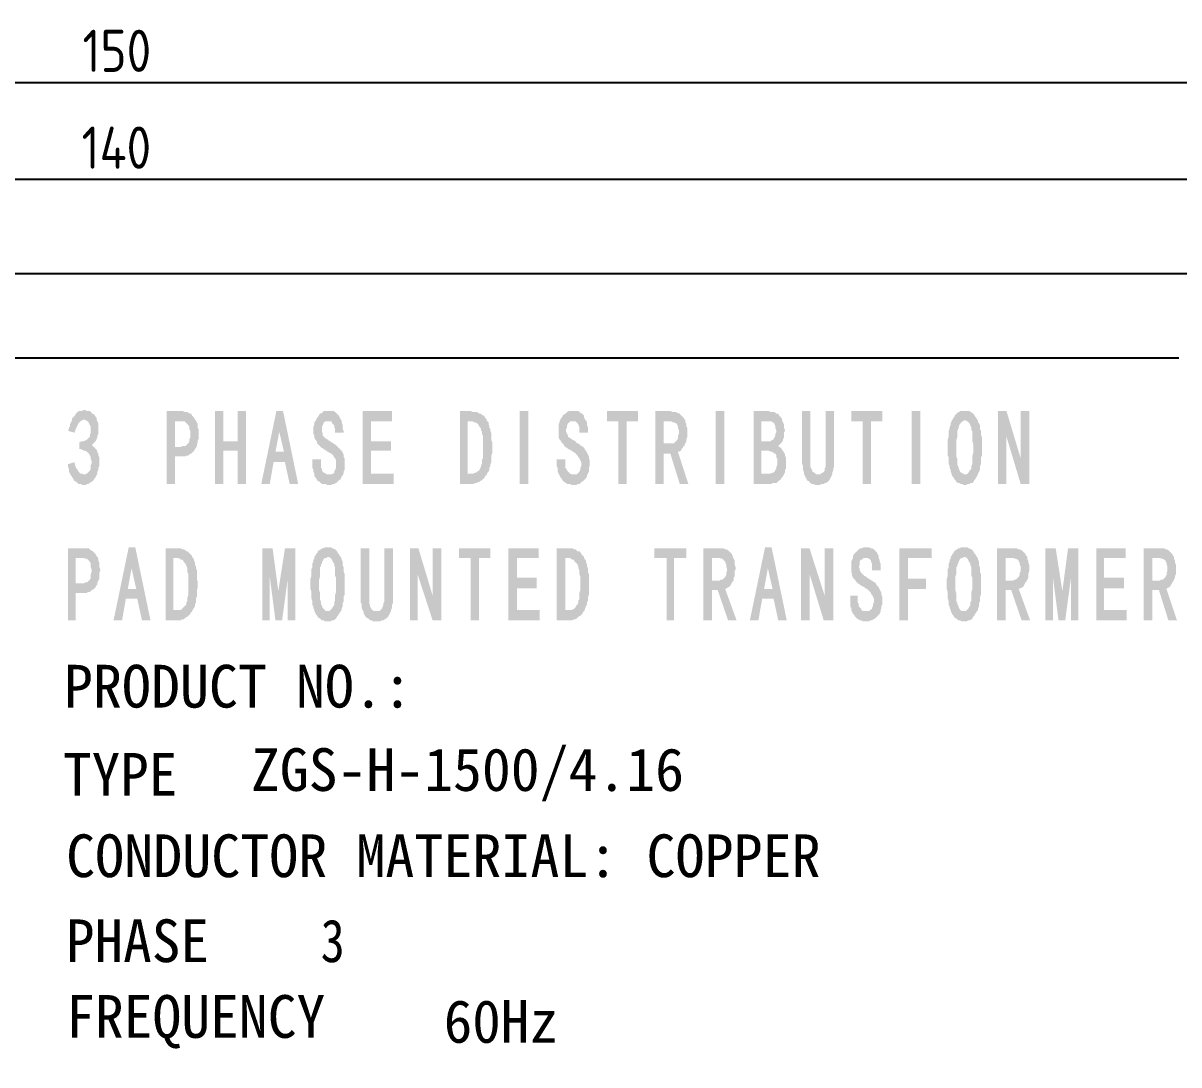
# Model space of a CAD drawing. Header units: millimetres. Extents: x 126854 to 137041, y -144259 to -137812.
# Drawn here: x 136932 to 137000.6, y -142933.5 to -142871.8 of the extents above; entities that cross this region are included whole.
import ezdxf

# ---------------------------------------------------------------- set-up
doc = ezdxf.new("R2010")
doc.units = ezdxf.units.MM
doc.header["$LTSCALE"] = 13
doc.layers.add('2', color=3, linetype='Continuous')
doc.layers.add('PDF_Geometry', color=7, linetype='Continuous')
doc.styles.add('PDF FangSong', font='simfang.ttf')
doc.styles.get("Standard").update_dxf_attribs({"font": 'gbenor.shx', "bigfont": 'gbcbig.shx'})
doc.dimstyles.new('ISO-25', dxfattribs={"dimtxt": 2.5, "dimasz": 2.5, "dimexe": 1.25, "dimexo": 0.625, "dimtad": 1, "dimtxsty": 'Standard', "dimcen": 2.5, "dimadec": 0, "dimazin": 0, "dimtfac": 1, "dimtmove": 0, "dimatfit": 3, "dimfxl": 1, "dimarcsym": 0})

# ---------------------------------------------------------------- blocks, each defined once
blk = doc.blocks.new('*D32')
at = {"layer": '2', "color": 0, "linetype": 'Continuous', "lineweight": -2}
for p, q in [((136867.562, -142888.416), (136867.562, -142879.785)), ((137007.53, -142888.416), (137007.53, -142879.785)), ((136870.062, -142881.035), (137005.03, -142881.035))]:
    blk.add_line(p, q, dxfattribs=at)
at = {"layer": '2', "color": 0, "linetype": 'Continuous', "lineweight": 30}
for points in [[(136870.062, -142880.618), (136870.062, -142881.451), (136867.562, -142881.035)], [(137005.03, -142880.618), (137005.03, -142881.451), (137007.53, -142881.035)]]:
    blk.add_solid(points, dxfattribs=at)
at = {"layer": 'Defpoints', "color": 0, "linetype": 'Continuous', "lineweight": 30}
for p in [(137007.53, -142881.035), (136867.562, -142889.041), (137007.53, -142889.041)]:
    blk.add_point(p, dxfattribs=at)
at = {"layer": '2', "color": 0, "linetype": 'Continuous', "insert": (136937.546, -142879.16), "char_height": 2.5, "attachment_point": 5}
blk.add_mtext('140', dxfattribs=at)
blk = doc.blocks.new('*D33')
at = {"layer": '2', "color": 0, "linetype": 'Continuous', "lineweight": -2}
for p, q in [((136862.564, -142886.001), (136862.564, -142874.045)), ((137012.585, -142886.001), (137012.585, -142874.045)), ((136865.064, -142875.295), (137010.085, -142875.295))]:
    blk.add_line(p, q, dxfattribs=at)
at = {"layer": '2', "color": 0, "linetype": 'Continuous', "lineweight": 30}
for points in [[(136865.064, -142874.878), (136865.064, -142875.712), (136862.564, -142875.295)], [(137010.085, -142874.878), (137010.085, -142875.712), (137012.585, -142875.295)]]:
    blk.add_solid(points, dxfattribs=at)
at = {"layer": 'Defpoints', "color": 0, "linetype": 'Continuous', "lineweight": 30}
for p in [(137012.585, -142875.295), (136862.564, -142886.626), (137012.585, -142886.626)]:
    blk.add_point(p, dxfattribs=at)
at = {"layer": '2', "color": 0, "linetype": 'Continuous', "insert": (136937.574, -142873.42), "char_height": 2.5, "attachment_point": 5}
blk.add_mtext('150', dxfattribs=at)

msp = doc.modelspace()

# ---------------------------------------------------------------- hatches: boundary and pattern name
at = {"layer": '2', "linetype": 'Continuous', "transparency": 33554559}
for points in [[(136935.58, -142894.714), (136935.524, -142894.77), (136935.412, -142894.77), (136935.356, -142894.77), (136935.243, -142894.826), (136935.187, -142894.882), (136935.131, -142894.938), (136935.075, -142895.051), (136935.019, -142895.107), (136934.962, -142895.163), (136934.906, -142895.219), (136934.906, -142895.332), (136934.85, -142895.444), (136934.794, -142895.556), (136934.794, -142895.669), (136934.738, -142895.781), (136934.682, -142895.949), (136935.075, -142896.062), (136935.075, -142896.006), (136935.131, -142895.837), (136935.187, -142895.725), (136935.243, -142895.612), (136935.299, -142895.5), (136935.356, -142895.444), (136935.412, -142895.388), (136935.468, -142895.332), (136935.524, -142895.332), (136935.58, -142895.275), (136936.367, -142895.275), (136936.367, -142895.163), (136936.31, -142895.107), (136936.254, -142894.995), (136936.142, -142894.938), (136936.086, -142894.882), (136936.03, -142894.826), (136935.973, -142894.77), (136935.861, -142894.77), (136935.805, -142894.77), (136935.693, -142894.714)], [(136936.367, -142895.275), (136935.58, -142895.275), (136935.693, -142895.275), (136935.749, -142895.332), (136935.861, -142895.388), (136935.917, -142895.5), (136935.973, -142895.612), (136936.03, -142895.725), (136936.03, -142895.837), (136936.03, -142895.949), (136936.03, -142896.062), (136935.973, -142896.174), (136935.973, -142896.286), (136935.917, -142896.343), (136935.861, -142896.399), (136935.805, -142896.455), (136935.749, -142896.511), (136935.693, -142896.511), (136935.58, -142896.567), (136935.468, -142896.567), (136935.356, -142896.623), (136935.356, -142897.017), (136935.412, -142897.017), (136935.524, -142897.073), (136935.636, -142897.129), (136935.693, -142897.129), (136935.805, -142897.185), (136935.861, -142897.241), (136935.917, -142897.297), (136935.973, -142897.41), (136936.03, -142897.522), (136936.03, -142897.634), (136936.086, -142897.747), (136936.086, -142897.859), (136936.03, -142897.971), (136936.03, -142898.084), (136936.03, -142898.196), (136935.973, -142898.308), (136935.917, -142898.365), (136935.861, -142898.421), (136935.805, -142898.477), (136935.693, -142898.533), (136935.636, -142898.533), (136934.85, -142898.589), (136934.906, -142898.645), (136934.962, -142898.758), (136935.019, -142898.814), (136935.019, -142898.87), (136935.075, -142898.926), (136935.187, -142898.982), (136935.243, -142899.039), (136935.299, -142899.095), (136935.412, -142899.095), (136935.524, -142899.151), (136935.58, -142899.151), (136935.636, -142899.151), (136935.749, -142899.151), (136935.805, -142899.095), (136935.861, -142899.095), (136935.973, -142899.039), (136936.03, -142898.982), (136936.142, -142898.926), (136936.198, -142898.87), (136936.254, -142898.758), (136936.31, -142898.702), (136936.367, -142898.589), (136936.423, -142898.477), (136936.423, -142898.365), (136936.479, -142898.252), (136936.479, -142898.14), (136936.535, -142898.028), (136936.535, -142897.915), (136936.535, -142897.803), (136936.535, -142897.634), (136936.535, -142897.522), (136936.479, -142897.41), (136936.479, -142897.297), (136936.423, -142897.241), (136936.423, -142897.185), (136936.367, -142897.073), (136936.254, -142896.96), (136936.198, -142896.904), (136936.142, -142896.848), (136936.086, -142896.792), (136936.198, -142896.68), (136936.254, -142896.623), (136936.31, -142896.567), (136936.367, -142896.455), (136936.423, -142896.343), (136936.423, -142896.23), (136936.479, -142896.118), (136936.479, -142896.006), (136936.479, -142895.893), (136936.479, -142895.725), (136936.479, -142895.612), (136936.479, -142895.5), (136936.423, -142895.388)], [(136941.478, -142894.77), (136940.523, -142894.77), (136940.523, -142899.095), (136941.028, -142899.095), (136941.028, -142897.466), (136941.478, -142897.466), (136941.534, -142897.466), (136941.646, -142897.466), (136941.702, -142897.41), (136941.815, -142897.41), (136941.871, -142897.354), (136941.983, -142897.297), (136942.039, -142897.241), (136942.096, -142897.185), (136942.152, -142897.129), (136942.208, -142897.017), (136942.264, -142896.96), (136941.028, -142896.904), (136941.028, -142895.388), (136941.365, -142895.388), (136942.264, -142895.332), (136942.208, -142895.275), (136942.152, -142895.163), (136942.096, -142895.107), (136942.039, -142895.051), (136941.983, -142894.938), (136941.927, -142894.938), (136941.815, -142894.882), (136941.759, -142894.826), (136941.646, -142894.826), (136941.59, -142894.826)], [(136943.893, -142894.77), (136943.387, -142894.77), (136943.387, -142899.095), (136943.893, -142899.095), (136943.893, -142897.129), (136944.735, -142897.129), (136943.893, -142896.567)], [(136945.241, -142894.77), (136944.735, -142894.77), (136944.735, -142896.567), (136943.893, -142896.567), (136944.735, -142897.129), (136944.735, -142899.095), (136945.241, -142899.095)], [(136947.431, -142894.77), (136947.038, -142894.77), (136946.14, -142899.095), (136946.645, -142899.095), (136946.87, -142897.803), (136947.544, -142897.803), (136946.982, -142897.185), (136947.207, -142896.006)], [(136947.431, -142894.77), (136947.207, -142896.005), (136947.488, -142897.185), (136946.982, -142897.185), (136947.544, -142897.803), (136947.825, -142899.095), (136948.33, -142899.095)], [(136950.127, -142894.77), (136950.015, -142894.77), (136949.959, -142894.77), (136949.847, -142894.77), (136949.79, -142894.826), (136949.734, -142894.882), (136949.622, -142894.938), (136949.566, -142894.995), (136949.51, -142895.107), (136949.453, -142895.163), (136949.397, -142895.275), (136949.341, -142895.388), (136950.127, -142895.388), (136950.24, -142895.388), (136950.296, -142895.388), (136950.352, -142895.5), (136950.408, -142895.556), (136950.464, -142895.612), (136950.464, -142895.725), (136950.521, -142895.837), (136950.521, -142895.949), (136950.521, -142896.062), (136951.026, -142896.062), (136951.026, -142895.949), (136950.97, -142895.837), (136950.97, -142895.725), (136950.97, -142895.612), (136950.914, -142895.444), (136950.914, -142895.332), (136950.858, -142895.275), (136950.801, -142895.163), (136950.745, -142895.051), (136950.689, -142894.995), (136950.633, -142894.938), (136950.577, -142894.882), (136950.521, -142894.826), (136950.408, -142894.77), (136950.296, -142894.77), (136950.24, -142894.77)], [(136953.891, -142894.77), (136952.149, -142894.77), (136952.149, -142899.095), (136954.003, -142899.095), (136954.003, -142898.477), (136952.655, -142898.477), (136952.655, -142897.129), (136953.834, -142897.129), (136953.834, -142896.567), (136952.655, -142896.567), (136952.655, -142895.388), (136953.891, -142895.388)], [(136958.552, -142894.77), (136957.935, -142894.77), (136957.935, -142899.095), (136958.552, -142899.095), (136958.609, -142899.095), (136958.721, -142899.095), (136958.833, -142899.039), (136958.889, -142899.039), (136959.002, -142898.982), (136959.058, -142898.982), (136959.114, -142898.926), (136959.226, -142898.87), (136959.283, -142898.814), (136959.339, -142898.758), (136959.395, -142898.701), (136959.451, -142898.589), (136959.507, -142898.589), (136959.507, -142898.533), (136958.384, -142898.477), (136958.384, -142895.388), (136958.552, -142895.388), (136959.563, -142895.388), (136959.507, -142895.332), (136959.507, -142895.275), (136959.451, -142895.219), (136959.395, -142895.107), (136959.339, -142895.051), (136959.226, -142894.995), (136959.17, -142894.938), (136959.114, -142894.938), (136959.002, -142894.882), (136958.946, -142894.826), (136958.833, -142894.826), (136958.721, -142894.826), (136958.665, -142894.826)], [(136961.979, -142899.095), (136961.473, -142899.095), (136961.473, -142894.77), (136961.979, -142894.77)], [(136964.618, -142894.77), (136964.562, -142894.77), (136964.45, -142894.77), (136964.394, -142894.77), (136964.281, -142894.826), (136964.225, -142894.882), (136964.169, -142894.938), (136964.057, -142894.995), (136964.001, -142895.107), (136963.944, -142895.163), (136963.888, -142895.275), (136963.832, -142895.388), (136964.618, -142895.388), (136964.731, -142895.388), (136964.787, -142895.388), (136964.899, -142895.5), (136964.955, -142895.556), (136964.955, -142895.612), (136965.012, -142895.725), (136965.012, -142895.837), (136965.012, -142895.949), (136965.012, -142896.062), (136965.517, -142896.062), (136965.517, -142895.949), (136965.517, -142895.837), (136965.517, -142895.725), (136965.461, -142895.612), (136965.461, -142895.444), (136965.405, -142895.332), (136965.349, -142895.275), (136965.292, -142895.163), (136965.292, -142895.051), (136965.236, -142894.995), (136965.18, -142894.938), (136965.068, -142894.882), (136965.012, -142894.826), (136964.955, -142894.77), (136964.843, -142894.77), (136964.731, -142894.77)], [(136968.494, -142894.77), (136966.64, -142894.77), (136966.64, -142895.388), (136967.314, -142895.388), (136967.314, -142899.095), (136967.82, -142899.095), (136967.82, -142895.388), (136968.494, -142895.388)], [(136970.404, -142894.77), (136969.505, -142894.77), (136969.505, -142899.095), (136970.01, -142899.095), (136970.01, -142897.297), (136970.404, -142897.297), (136970.853, -142897.185), (136970.909, -142897.185), (136971.021, -142897.129), (136971.078, -142897.017), (136971.134, -142896.96), (136971.19, -142896.848), (136971.246, -142896.848), (136971.246, -142896.736), (136970.01, -142896.68), (136970.01, -142895.388), (136970.347, -142895.388), (136971.302, -142895.332), (136971.246, -142895.275), (136971.19, -142895.163), (136971.134, -142895.107), (136971.078, -142895.051), (136971.021, -142894.995), (136970.965, -142894.938), (136970.909, -142894.882), (136970.797, -142894.882), (136970.741, -142894.826), (136970.628, -142894.826), (136970.516, -142894.826)], [(136973.605, -142899.095), (136973.1, -142899.095), (136973.1, -142894.77), (136973.605, -142894.77)], [(136976.245, -142894.77), (136975.346, -142894.77), (136975.346, -142899.095), (136976.245, -142899.095), (136976.301, -142899.095), (136976.413, -142899.095), (136976.47, -142899.039), (136976.582, -142899.039), (136976.694, -142899.039), (136976.75, -142898.982), (136976.807, -142898.926), (136976.919, -142898.87), (136976.975, -142898.814), (136976.975, -142898.758), (136977.031, -142898.701), (136977.087, -142898.645), (136977.144, -142898.533), (136975.796, -142898.477), (136975.796, -142897.129), (136976.245, -142897.129), (136977.087, -142897.129), (136977.031, -142897.073), (136976.975, -142896.96), (136976.863, -142896.904), (136976.807, -142896.848), (136976.75, -142896.848), (136976.807, -142896.848), (136976.863, -142896.792), (136976.919, -142896.736), (136977.031, -142896.623), (136975.796, -142896.567), (136975.796, -142895.388), (136976.301, -142895.388), (136977.031, -142895.332), (136977.031, -142895.219), (136976.975, -142895.163), (136976.919, -142895.107), (136976.863, -142895.051), (136976.807, -142894.938), (136976.694, -142894.938), (136976.638, -142894.882), (136976.582, -142894.826), (136976.47, -142894.826), (136976.357, -142894.826)], [(136978.716, -142894.77), (136978.211, -142894.77), (136978.211, -142897.803), (136978.211, -142897.859), (136978.267, -142898.028), (136978.267, -142898.14), (136978.267, -142898.252), (136978.323, -142898.365), (136978.323, -142898.477), (136978.379, -142898.589), (136978.435, -142898.701), (136978.435, -142898.758), (136978.492, -142898.758), (136978.492, -142898.87), (136978.604, -142898.926), (136978.66, -142898.982), (136978.716, -142899.039), (136978.772, -142899.095), (136978.885, -142899.095), (136978.997, -142899.151), (136979.053, -142899.151), (136979.166, -142899.151), (136979.278, -142899.151), (136979.39, -142899.095), (136979.503, -142899.095), (136979.559, -142899.039), (136979.615, -142899.039), (136979.727, -142898.982), (136979.783, -142898.926), (136979.84, -142898.87), (136979.896, -142898.758), (136979.952, -142898.645), (136980.008, -142898.533), (136979.166, -142898.533), (136979.053, -142898.533), (136978.997, -142898.477), (136978.941, -142898.421), (136978.829, -142898.365), (136978.829, -142898.308), (136978.772, -142898.196), (136978.716, -142898.084), (136978.716, -142897.971), (136978.716, -142897.803)], [(136980.12, -142894.77), (136979.615, -142894.77), (136979.615, -142897.803), (136979.615, -142897.971), (136979.615, -142898.084), (136979.559, -142898.196), (136979.559, -142898.308), (136979.503, -142898.365), (136979.446, -142898.421), (136979.334, -142898.477), (136979.278, -142898.533), (136979.166, -142898.533), (136980.008, -142898.533), (136980.008, -142898.421), (136980.064, -142898.308), (136980.064, -142898.196), (136980.12, -142898.084), (136980.12, -142897.915), (136980.12, -142897.803)], [(136982.985, -142894.77), (136981.131, -142894.77), (136981.131, -142895.388), (136981.805, -142895.388), (136981.805, -142899.095), (136982.311, -142899.095), (136982.311, -142895.388), (136982.985, -142895.388)], [(136985.232, -142899.095), (136984.726, -142899.095), (136984.726, -142894.77), (136985.232, -142894.77)], [(136987.871, -142894.77), (136987.759, -142894.77), (136987.703, -142894.77), (136987.591, -142894.77), (136987.534, -142894.826), (136987.422, -142894.882), (136987.366, -142894.938), (136987.31, -142894.995), (136987.254, -142895.107), (136987.197, -142895.163), (136987.141, -142895.275), (136987.085, -142895.332), (136987.871, -142895.332), (136987.928, -142895.332), (136988.04, -142895.388), (136988.096, -142895.444), (136988.152, -142895.5), (136988.208, -142895.612), (136988.208, -142895.669), (136988.265, -142895.725), (136988.265, -142895.837), (136988.265, -142895.893), (136988.321, -142896.006), (136988.321, -142896.118), (136988.321, -142896.286), (136988.321, -142896.399), (136988.321, -142896.567), (136988.377, -142896.736), (136988.377, -142896.904), (136988.377, -142897.073), (136988.377, -142897.241), (136988.321, -142897.41), (136988.321, -142897.578), (136988.321, -142897.691), (136988.321, -142897.803), (136988.321, -142897.915), (136988.265, -142898.028), (136988.265, -142898.084), (136988.265, -142898.196), (136988.208, -142898.252), (136988.152, -142898.308), (136988.096, -142898.421), (136988.04, -142898.477), (136987.984, -142898.533), (136987.871, -142898.533), (136988.602, -142898.589), (136988.658, -142898.533), (136988.658, -142898.477), (136988.714, -142898.365), (136988.77, -142898.252), (136988.77, -142898.14), (136988.77, -142898.028), (136988.826, -142897.915), (136988.826, -142897.803), (136988.826, -142897.691), (136988.826, -142897.522), (136988.882, -142897.41), (136988.882, -142897.241), (136988.882, -142897.073), (136988.882, -142896.904), (136988.882, -142896.792), (136988.882, -142896.623), (136988.882, -142896.455), (136988.882, -142896.343), (136988.826, -142896.174), (136988.826, -142896.062), (136988.826, -142895.949), (136988.77, -142895.837), (136988.77, -142895.725), (136988.77, -142895.612), (136988.714, -142895.5), (136988.658, -142895.444), (136988.658, -142895.332), (136988.602, -142895.275), (136988.545, -142895.163), (136988.489, -142895.107), (136988.433, -142894.995), (136988.377, -142894.938), (136988.321, -142894.882), (136988.208, -142894.826), (136988.152, -142894.77), (136988.04, -142894.77), (136987.984, -142894.77)], [(136990.343, -142894.77), (136989.837, -142894.77), (136989.837, -142899.095), (136990.343, -142899.095), (136990.343, -142896.286)], [(136990.343, -142894.77), (136990.343, -142896.286), (136991.185, -142899.095), (136991.185, -142897.578)], [(136991.691, -142894.77), (136991.185, -142894.77), (136991.185, -142897.578), (136991.185, -142899.095), (136991.691, -142899.095)], [(136942.264, -142895.332), (136941.365, -142895.388), (136941.478, -142895.388), (136941.59, -142895.388), (136941.646, -142895.444), (136941.702, -142895.5), (136941.759, -142895.556), (136941.815, -142895.612), (136941.871, -142895.725), (136941.871, -142895.837), (136941.927, -142895.949), (136941.927, -142896.118), (136941.927, -142896.174), (136941.927, -142896.343), (136941.871, -142896.455), (136941.871, -142896.567), (136941.815, -142896.68), (136941.759, -142896.736), (136941.702, -142896.792), (136941.646, -142896.848), (136941.59, -142896.848), (136941.478, -142896.848), (136941.365, -142896.904), (136941.028, -142896.904), (136942.264, -142896.96), (136942.32, -142896.848), (136942.32, -142896.736), (136942.376, -142896.623), (136942.376, -142896.511), (136942.433, -142896.399), (136942.433, -142896.23), (136942.433, -142896.118), (136942.433, -142896.062), (136942.433, -142895.893), (136942.376, -142895.781), (136942.376, -142895.669), (136942.376, -142895.556), (136942.32, -142895.444)], [(136949.341, -142895.388), (136949.285, -142895.444), (136949.285, -142895.556), (136949.229, -142895.725), (136949.229, -142895.837), (136949.229, -142895.949), (136949.229, -142896.118), (136949.285, -142896.23), (136949.285, -142896.343), (136949.341, -142896.455), (136949.397, -142896.511), (136949.453, -142896.623), (136949.453, -142896.68), (136949.51, -142896.736), (136949.622, -142896.848), (136949.678, -142896.904), (136949.734, -142896.96), (136949.847, -142897.017), (136949.903, -142897.073), (136950.015, -142897.129), (136950.071, -142897.185), (136950.184, -142897.241), (136950.296, -142897.297), (136950.352, -142897.354), (136950.408, -142897.41), (136950.464, -142897.522), (136950.521, -142897.578), (136950.577, -142897.691), (136950.577, -142897.803), (136950.577, -142897.915), (136950.577, -142898.028), (136950.577, -142898.14), (136950.521, -142898.252), (136950.464, -142898.365), (136950.464, -142898.421), (136950.408, -142898.477), (136950.296, -142898.533), (136950.24, -142898.533), (136950.127, -142898.533), (136950.97, -142898.589), (136951.026, -142898.477), (136951.026, -142898.365), (136951.082, -142898.252), (136951.082, -142898.14), (136951.082, -142897.971), (136951.082, -142897.859), (136951.082, -142897.803), (136951.082, -142897.691), (136951.082, -142897.578), (136951.026, -142897.466), (136951.026, -142897.354), (136950.97, -142897.241), (136950.914, -142897.129), (136950.858, -142897.073), (136950.745, -142896.96), (136950.689, -142896.904), (136950.633, -142896.848), (136950.577, -142896.792), (136950.464, -142896.736), (136950.408, -142896.68), (136950.296, -142896.623), (136950.24, -142896.567), (136950.127, -142896.511), (136950.071, -142896.455), (136949.959, -142896.399), (136949.903, -142896.343), (136949.847, -142896.286), (136949.79, -142896.23), (136949.79, -142896.118), (136949.734, -142896.006), (136949.734, -142895.893), (136949.734, -142895.837), (136949.734, -142895.725), (136949.79, -142895.612), (136949.847, -142895.5), (136949.847, -142895.444), (136949.959, -142895.388), (136950.015, -142895.388), (136950.127, -142895.388)], [(136959.563, -142895.388), (136958.552, -142895.388), (136958.609, -142895.388), (136958.665, -142895.388), (136958.777, -142895.444), (136958.833, -142895.444), (136958.946, -142895.5), (136959.002, -142895.556), (136959.058, -142895.669), (136959.114, -142895.725), (136959.17, -142895.837), (136959.17, -142895.893), (136959.226, -142896.006), (136959.226, -142896.118), (136959.283, -142896.23), (136959.283, -142896.343), (136959.283, -142896.511), (136959.283, -142896.623), (136959.283, -142896.792), (136959.283, -142896.96), (136959.283, -142897.017), (136959.283, -142897.129), (136959.283, -142897.297), (136959.283, -142897.466), (136959.283, -142897.578), (136959.226, -142897.691), (136959.226, -142897.803), (136959.226, -142897.915), (136959.17, -142898.028), (136959.17, -142898.084), (136959.114, -142898.196), (136959.058, -142898.308), (136958.946, -142898.365), (136958.889, -142898.421), (136958.833, -142898.421), (136958.721, -142898.477), (136958.665, -142898.477), (136958.552, -142898.477), (136958.384, -142898.477), (136959.507, -142898.533), (136959.563, -142898.421), (136959.62, -142898.365), (136959.676, -142898.252), (136959.676, -142898.14), (136959.732, -142898.028), (136959.732, -142897.915), (136959.788, -142897.803), (136959.788, -142897.691), (136959.788, -142897.522), (136959.788, -142897.41), (136959.844, -142897.241), (136959.844, -142897.129), (136959.844, -142896.96), (136959.844, -142896.792), (136959.844, -142896.623), (136959.788, -142896.511), (136959.788, -142896.343), (136959.788, -142896.23), (136959.788, -142896.118), (136959.732, -142895.949), (136959.732, -142895.837), (136959.676, -142895.781), (136959.676, -142895.669), (136959.62, -142895.556), (136959.62, -142895.444)], [(136963.832, -142895.388), (136963.832, -142895.444), (136963.776, -142895.556), (136963.776, -142895.725), (136963.776, -142895.837), (136963.776, -142895.949), (136963.776, -142896.118), (136963.776, -142896.23), (136963.776, -142896.343), (136963.832, -142896.455), (136963.888, -142896.511), (136963.944, -142896.623), (136964.001, -142896.68), (136964.057, -142896.736), (136964.113, -142896.848), (136964.169, -142896.904), (136964.281, -142896.96), (136964.338, -142897.017), (136964.45, -142897.073), (136964.562, -142897.129), (136964.618, -142897.185), (136964.731, -142897.241), (136964.787, -142897.297), (136964.843, -142897.354), (136964.899, -142897.41), (136964.955, -142897.522), (136965.012, -142897.578), (136965.068, -142897.691), (136965.124, -142897.803), (136965.124, -142897.915), (136965.124, -142898.028), (136965.068, -142898.14), (136965.068, -142898.252), (136965.012, -142898.365), (136964.955, -142898.421), (136964.899, -142898.477), (136964.843, -142898.533), (136964.731, -142898.533), (136964.618, -142898.533), (136965.461, -142898.589), (136965.517, -142898.477), (136965.573, -142898.365), (136965.573, -142898.252), (136965.573, -142898.14), (136965.629, -142897.971), (136965.629, -142897.859), (136965.629, -142897.803), (136965.629, -142897.691), (136965.573, -142897.578), (136965.573, -142897.466), (136965.517, -142897.354), (136965.461, -142897.241), (136965.405, -142897.129), (136965.349, -142897.073), (136965.292, -142896.96), (136965.236, -142896.904), (136965.124, -142896.848), (136965.068, -142896.792), (136965.012, -142896.736), (136964.899, -142896.68), (136964.787, -142896.623), (136964.787, -142896.567), (136964.675, -142896.511), (136964.562, -142896.455), (136964.506, -142896.399), (136964.394, -142896.343), (136964.338, -142896.286), (136964.338, -142896.23), (136964.281, -142896.118), (136964.225, -142896.006), (136964.225, -142895.893), (136964.225, -142895.837), (136964.281, -142895.725), (136964.281, -142895.612), (136964.338, -142895.5), (136964.394, -142895.444), (136964.45, -142895.388), (136964.562, -142895.388), (136964.618, -142895.388)], [(136971.302, -142895.332), (136970.347, -142895.388), (136970.404, -142895.388), (136970.46, -142895.388), (136970.572, -142895.444), (136970.628, -142895.444), (136970.741, -142895.5), (136970.797, -142895.556), (136970.853, -142895.669), (136970.853, -142895.781), (136970.909, -142895.893), (136970.909, -142896.062), (136970.909, -142896.118), (136970.853, -142896.286), (136970.853, -142896.399), (136970.797, -142896.511), (136970.741, -142896.567), (136970.684, -142896.623), (136970.628, -142896.68), (136970.516, -142896.68), (136970.46, -142896.68), (136970.01, -142896.68), (136971.246, -142896.736), (136971.302, -142896.68), (136971.358, -142896.567), (136971.358, -142896.455), (136971.415, -142896.286), (136971.415, -142896.174), (136971.415, -142896.062), (136971.415, -142895.949), (136971.415, -142895.781), (136971.358, -142895.669), (136971.358, -142895.556), (136971.302, -142895.444)], [(136977.031, -142895.332), (136976.301, -142895.388), (136976.413, -142895.388), (136976.47, -142895.444), (136976.582, -142895.5), (136976.582, -142895.556), (136976.638, -142895.669), (136976.638, -142895.781), (136976.694, -142895.949), (136976.694, -142896.006), (136976.638, -142896.118), (136976.638, -142896.23), (136976.582, -142896.343), (136976.526, -142896.399), (136976.526, -142896.455), (136976.413, -142896.511), (136976.357, -142896.567), (136976.245, -142896.567), (136975.796, -142896.567), (136977.031, -142896.623), (136977.087, -142896.511), (136977.087, -142896.455), (136977.144, -142896.343), (136977.144, -142896.23), (136977.144, -142896.062), (136977.2, -142895.949), (136977.2, -142895.893), (136977.144, -142895.781), (136977.144, -142895.669), (136977.144, -142895.556), (136977.087, -142895.444)], [(136987.085, -142895.332), (136987.085, -142895.388), (136987.029, -142895.5), (136987.029, -142895.612), (136986.973, -142895.725), (136986.973, -142895.781), (136986.917, -142895.949), (136986.917, -142896.062), (136986.917, -142896.174), (136986.917, -142896.286), (136986.86, -142896.455), (136986.86, -142896.623), (136986.86, -142896.792), (136986.86, -142896.904), (136986.86, -142896.96), (136986.86, -142897.073), (136986.86, -142897.241), (136986.86, -142897.41), (136986.917, -142897.522), (136986.917, -142897.691), (136986.917, -142897.803), (136986.917, -142897.915), (136986.973, -142898.028), (136986.973, -142898.14), (136987.029, -142898.252), (136987.029, -142898.365), (136987.085, -142898.477), (136987.085, -142898.533), (136987.141, -142898.645), (136987.197, -142898.702), (136987.254, -142898.814), (136987.31, -142898.87), (136987.366, -142898.982), (136987.478, -142899.039), (136987.534, -142899.039), (136987.647, -142899.095), (136987.703, -142899.095), (136987.815, -142899.151), (136987.871, -142899.151), (136987.984, -142899.151), (136988.04, -142899.095), (136988.152, -142899.095), (136988.208, -142899.039), (136988.321, -142899.039), (136988.377, -142898.982), (136988.433, -142898.87), (136988.489, -142898.814), (136988.545, -142898.702), (136988.602, -142898.645), (136988.602, -142898.589), (136987.871, -142898.533), (136987.815, -142898.533), (136987.759, -142898.477), (136987.647, -142898.421), (136987.591, -142898.365), (136987.534, -142898.252), (136987.534, -142898.196), (136987.478, -142898.14), (136987.478, -142898.028), (136987.422, -142897.971), (136987.422, -142897.859), (136987.422, -142897.691), (136987.422, -142897.578), (136987.366, -142897.466), (136987.366, -142897.297), (136987.366, -142897.129), (136987.366, -142896.904), (136987.366, -142896.792), (136987.366, -142896.623), (136987.366, -142896.511), (136987.422, -142896.343), (136987.422, -142896.174), (136987.422, -142896.062), (136987.422, -142895.949), (136987.478, -142895.837), (136987.478, -142895.781), (136987.534, -142895.725), (136987.534, -142895.612), (136987.591, -142895.556), (136987.647, -142895.444), (136987.759, -142895.388), (136987.815, -142895.332), (136987.871, -142895.332)], [(136970.853, -142897.185), (136970.404, -142897.297), (136970.965, -142899.095), (136971.471, -142899.095)], [(136977.087, -142897.129), (136976.245, -142897.129), (136976.357, -142897.185), (136976.413, -142897.185), (136976.526, -142897.241), (136976.582, -142897.297), (136976.638, -142897.297), (136976.694, -142897.41), (136976.694, -142897.522), (136976.75, -142897.634), (136976.75, -142897.803), (136976.75, -142897.971), (136976.694, -142898.084), (136976.694, -142898.196), (136976.638, -142898.252), (136976.582, -142898.365), (136976.526, -142898.421), (136976.47, -142898.421), (136976.357, -142898.477), (136976.245, -142898.477), (136976.189, -142898.477), (136975.796, -142898.477), (136977.144, -142898.533), (136977.2, -142898.421), (136977.2, -142898.308), (136977.256, -142898.196), (136977.256, -142898.084), (136977.256, -142897.915), (136977.256, -142897.803), (136977.256, -142897.691), (136977.256, -142897.522), (136977.2, -142897.41), (136977.2, -142897.297), (136977.144, -142897.241)], [(136935.075, -142897.803), (136934.682, -142897.915), (136934.682, -142897.971), (136934.682, -142898.084), (136934.738, -142898.252), (136934.738, -142898.365), (136934.794, -142898.477), (136934.85, -142898.589), (136935.636, -142898.533), (136935.58, -142898.533), (136935.524, -142898.477), (136935.412, -142898.477), (136935.356, -142898.421), (136935.299, -142898.365), (136935.243, -142898.252), (136935.187, -142898.196), (136935.131, -142898.084), (136935.075, -142897.915)], [(136949.678, -142897.634), (136949.173, -142897.634), (136949.173, -142897.859), (136949.173, -142898.028), (136949.173, -142898.14), (136949.229, -142898.252), (136949.229, -142898.365), (136949.285, -142898.477), (136949.285, -142898.589), (136949.341, -142898.701), (136949.397, -142898.758), (136949.453, -142898.87), (136949.51, -142898.926), (136949.622, -142898.982), (136949.678, -142899.039), (136949.734, -142899.095), (136949.847, -142899.095), (136949.959, -142899.095), (136950.015, -142899.151), (136950.127, -142899.151), (136950.184, -142899.151), (136950.296, -142899.151), (136950.408, -142899.095), (136950.464, -142899.095), (136950.577, -142899.039), (136950.633, -142898.982), (136950.689, -142898.926), (136950.745, -142898.87), (136950.858, -142898.814), (136950.858, -142898.758), (136950.914, -142898.645), (136950.97, -142898.589), (136950.127, -142898.533), (136950.015, -142898.533), (136949.959, -142898.477), (136949.847, -142898.421), (136949.79, -142898.365), (136949.734, -142898.308), (136949.734, -142898.196), (136949.678, -142898.14), (136949.678, -142897.971), (136949.678, -142897.859)], [(136964.169, -142897.634), (136963.664, -142897.634), (136963.664, -142897.859), (136963.664, -142898.028), (136963.72, -142898.14), (136963.72, -142898.252), (136963.72, -142898.365), (136963.776, -142898.477), (136963.832, -142898.589), (136963.888, -142898.701), (136963.944, -142898.758), (136964.001, -142898.87), (136964.057, -142898.926), (136964.113, -142898.982), (136964.225, -142899.039), (136964.281, -142899.095), (136964.338, -142899.095), (136964.45, -142899.095), (136964.562, -142899.151), (136964.618, -142899.151), (136964.731, -142899.151), (136964.843, -142899.151), (136964.899, -142899.095), (136965.012, -142899.095), (136965.068, -142899.039), (136965.124, -142898.982), (136965.236, -142898.926), (136965.292, -142898.87), (136965.349, -142898.814), (136965.405, -142898.758), (136965.461, -142898.645), (136965.461, -142898.589), (136964.618, -142898.533), (136964.562, -142898.533), (136964.45, -142898.477), (136964.394, -142898.421), (136964.338, -142898.365), (136964.281, -142898.308), (136964.225, -142898.196), (136964.169, -142898.14), (136964.169, -142897.971), (136964.169, -142897.859)], [(136935.636, -142902.914), (136934.682, -142902.914), (136934.682, -142907.183), (136935.131, -142907.183), (136935.131, -142905.554), (136935.636, -142905.554), (136935.693, -142905.554), (136935.805, -142905.554), (136935.861, -142905.498), (136935.973, -142905.498), (136936.03, -142905.441), (136936.086, -142905.385), (136936.198, -142905.329), (136936.254, -142905.273), (136936.31, -142905.217), (136936.367, -142905.104), (136936.423, -142905.048), (136935.131, -142904.992), (136935.131, -142903.476), (136935.524, -142903.476), (136936.423, -142903.419), (136936.367, -142903.363), (136936.31, -142903.251), (136936.254, -142903.195), (136936.198, -142903.139), (136936.142, -142903.082), (136936.03, -142903.026), (136935.973, -142902.97), (136935.917, -142902.914), (136935.805, -142902.914), (136935.693, -142902.914)], [(136936.423, -142903.42), (136935.524, -142903.476), (136935.636, -142903.476), (136935.693, -142903.532), (136935.805, -142903.532), (136935.861, -142903.588), (136935.917, -142903.644), (136935.973, -142903.7), (136936.03, -142903.813), (136936.03, -142903.925), (136936.03, -142904.037), (136936.086, -142904.206), (136936.086, -142904.262), (136936.03, -142904.431), (136936.03, -142904.543), (136936.03, -142904.655), (136935.973, -142904.768), (136935.917, -142904.824), (136935.861, -142904.88), (136935.805, -142904.936), (136935.693, -142904.936), (136935.636, -142904.992), (136935.524, -142904.992), (136935.131, -142904.992), (136936.423, -142905.048), (136936.423, -142904.936), (136936.479, -142904.824), (136936.535, -142904.711), (136936.535, -142904.599), (136936.535, -142904.487), (136936.535, -142904.374), (136936.591, -142904.206), (136936.591, -142904.15), (136936.535, -142904.037), (136936.535, -142903.869), (136936.535, -142903.757), (136936.479, -142903.644), (136936.479, -142903.532)], [(136938.669, -142902.858), (136938.276, -142902.858), (136937.378, -142907.183), (136937.883, -142907.183), (136938.108, -142905.891), (136938.782, -142905.891), (136938.22, -142905.329), (136938.445, -142904.094)], [(136938.669, -142902.858), (136938.445, -142904.093), (136938.726, -142905.329), (136938.22, -142905.329), (136938.782, -142905.891), (136939.063, -142907.183), (136939.568, -142907.183)], [(136941.085, -142902.914), (136940.467, -142902.914), (136940.467, -142907.183), (136941.085, -142907.183), (136941.141, -142907.183), (136941.253, -142907.183), (136941.365, -142907.183), (136941.422, -142907.126), (136941.534, -142907.126), (136941.59, -142907.07), (136941.646, -142907.014), (136941.759, -142906.958), (136941.815, -142906.902), (136941.871, -142906.846), (136941.927, -142906.789), (136941.983, -142906.677), (136942.039, -142906.677), (136942.039, -142906.621), (136940.916, -142906.565), (136940.916, -142903.476), (136941.085, -142903.476), (136942.096, -142903.476), (136942.039, -142903.419), (136942.039, -142903.363), (136941.983, -142903.307), (136941.927, -142903.251), (136941.815, -142903.139), (136941.759, -142903.082), (136941.702, -142903.082), (136941.646, -142903.026), (136941.534, -142902.97), (136941.478, -142902.97), (136941.365, -142902.914), (136941.253, -142902.914), (136941.197, -142902.914)], [(136942.096, -142903.476), (136941.085, -142903.476), (136941.141, -142903.476), (136941.197, -142903.476), (136941.309, -142903.532), (136941.365, -142903.588), (136941.478, -142903.588), (136941.534, -142903.7), (136941.59, -142903.757), (136941.646, -142903.813), (136941.646, -142903.869), (136941.702, -142903.925), (136941.702, -142903.981), (136941.759, -142904.094), (136941.759, -142904.206), (136941.759, -142904.318), (136941.815, -142904.431), (136941.815, -142904.599), (136941.815, -142904.711), (136941.815, -142904.88), (136941.815, -142905.048), (136941.815, -142905.105), (136941.815, -142905.273), (136941.815, -142905.385), (136941.815, -142905.554), (136941.815, -142905.666), (136941.759, -142905.835), (136941.759, -142905.947), (136941.759, -142906.003), (136941.702, -142906.116), (136941.702, -142906.228), (136941.646, -142906.284), (136941.534, -142906.396), (136941.478, -142906.453), (136941.422, -142906.509), (136941.365, -142906.565), (136941.253, -142906.565), (136941.141, -142906.565), (136941.085, -142906.565), (136940.916, -142906.565), (136942.039, -142906.621), (136942.096, -142906.509), (136942.152, -142906.453), (136942.208, -142906.34), (136942.208, -142906.228), (136942.264, -142906.116), (136942.264, -142906.003), (136942.264, -142905.891), (136942.32, -142905.779), (136942.32, -142905.666), (136942.32, -142905.498), (136942.32, -142905.385), (136942.376, -142905.217), (136942.376, -142905.048), (136942.376, -142904.88), (136942.32, -142904.768), (136942.32, -142904.599), (136942.32, -142904.431), (136942.32, -142904.318), (136942.32, -142904.206), (136942.264, -142904.094), (136942.264, -142903.981), (136942.208, -142903.869), (136942.208, -142903.757), (136942.152, -142903.644), (136942.152, -142903.588)], [(136946.814, -142902.914), (136946.196, -142902.914), (136946.196, -142907.183), (136946.645, -142907.183), (136946.645, -142904.599)], [(136946.814, -142902.914), (136946.645, -142904.599), (136946.982, -142907.183), (136947.151, -142905.441)], [(136948.162, -142902.914), (136947.544, -142902.914), (136947.151, -142905.441), (136946.982, -142907.183), (136947.375, -142907.183), (136947.712, -142904.711)], [(136948.162, -142902.914), (136947.712, -142904.711), (136947.712, -142907.183), (136948.162, -142907.183)], [(136949.285, -142903.42), (136949.285, -142903.532), (136949.229, -142903.588), (136949.229, -142903.7), (136949.173, -142903.813), (136949.173, -142903.925), (136949.173, -142904.037), (136949.116, -142904.15), (136949.116, -142904.262), (136949.116, -142904.431), (136949.116, -142904.543), (136949.06, -142904.711), (136949.06, -142904.88), (136949.06, -142905.048), (136949.06, -142905.217), (136949.06, -142905.329), (136949.116, -142905.498), (136949.116, -142905.666), (136949.116, -142905.779), (136949.116, -142905.891), (136949.173, -142906.059), (136949.173, -142906.172), (136949.173, -142906.284), (136949.229, -142906.34), (136949.229, -142906.453), (136949.285, -142906.565), (136949.285, -142906.621), (136949.341, -142906.733), (136949.397, -142906.846), (136949.453, -142906.902), (136949.51, -142907.014), (136949.622, -142907.07), (136949.678, -142907.127), (136949.734, -142907.183), (136949.847, -142907.183), (136949.903, -142907.239), (136950.015, -142907.239), (136950.071, -142907.239), (136950.184, -142907.239), (136950.24, -142907.239), (136950.352, -142907.183), (136950.408, -142907.183), (136950.521, -142907.127), (136950.577, -142907.07), (136950.633, -142906.958), (136950.689, -142906.902), (136950.745, -142906.79), (136950.801, -142906.733), (136950.071, -142906.621), (136950.015, -142906.621), (136949.959, -142906.621), (136949.903, -142906.565), (136949.79, -142906.453), (136949.734, -142906.34), (136949.734, -142906.284), (136949.678, -142906.228), (136949.678, -142906.116), (136949.678, -142906.059), (136949.622, -142905.947), (136949.622, -142905.835), (136949.622, -142905.666), (136949.622, -142905.554), (136949.566, -142905.385), (136949.566, -142905.217), (136949.566, -142905.048), (136949.566, -142904.936), (136949.566, -142904.768), (136949.622, -142904.599), (136949.622, -142904.431), (136949.622, -142904.318), (136949.622, -142904.15), (136949.622, -142904.037), (136949.678, -142903.981), (136949.678, -142903.869), (136949.734, -142903.813), (136949.734, -142903.757), (136949.79, -142903.644), (136949.847, -142903.532), (136949.959, -142903.476), (136950.015, -142903.476), (136950.071, -142903.42)], [(136950.071, -142902.858), (136949.959, -142902.858), (136949.903, -142902.858), (136949.79, -142902.914), (136949.734, -142902.914), (136949.678, -142902.97), (136949.566, -142903.026), (136949.51, -142903.082), (136949.453, -142903.195), (136949.397, -142903.251), (136949.341, -142903.363), (136949.285, -142903.42), (136950.071, -142903.42), (136950.127, -142903.42), (136950.24, -142903.476), (136950.296, -142903.532), (136950.352, -142903.644), (136950.408, -142903.756), (136950.464, -142903.813), (136950.464, -142903.925), (136950.521, -142904.037), (136950.521, -142904.15), (136950.521, -142904.262), (136950.521, -142904.374), (136950.521, -142904.543), (136950.577, -142904.655), (136950.577, -142904.824), (136950.577, -142905.048), (136950.577, -142905.161), (136950.577, -142905.329), (136950.577, -142905.498), (136950.521, -142905.666), (136950.521, -142905.778), (136950.521, -142905.891), (136950.521, -142906.003), (136950.464, -142906.115), (136950.464, -142906.228), (136950.464, -142906.284), (136950.408, -142906.34), (136950.352, -142906.452), (136950.296, -142906.509), (136950.24, -142906.565), (136950.184, -142906.621), (136950.071, -142906.621), (136950.801, -142906.733), (136950.858, -142906.621), (136950.914, -142906.565), (136950.914, -142906.452), (136950.97, -142906.34), (136950.97, -142906.284), (136950.97, -142906.172), (136951.026, -142906.059), (136951.026, -142905.891), (136951.026, -142905.778), (136951.082, -142905.666), (136951.082, -142905.498), (136951.082, -142905.329), (136951.082, -142905.217), (136951.082, -142905.048), (136951.082, -142904.88), (136951.082, -142904.711), (136951.082, -142904.599), (136951.082, -142904.43), (136951.026, -142904.318), (136951.026, -142904.15), (136951.026, -142904.037), (136950.97, -142903.925), (136950.97, -142903.813), (136950.97, -142903.7), (136950.914, -142903.588), (136950.914, -142903.532), (136950.858, -142903.42), (136950.801, -142903.363), (136950.745, -142903.251), (136950.689, -142903.195), (136950.633, -142903.082), (136950.577, -142903.026), (136950.521, -142902.97), (136950.408, -142902.914), (136950.352, -142902.914), (136950.296, -142902.858), (136950.184, -142902.858)], [(136952.543, -142902.914), (136952.037, -142902.914), (136952.037, -142905.891), (136952.037, -142905.947), (136952.037, -142906.115), (136952.093, -142906.228), (136952.093, -142906.34), (136952.093, -142906.452), (136952.149, -142906.565), (136952.206, -142906.677), (136952.206, -142906.789), (136952.262, -142906.846), (136952.318, -142906.958), (136952.374, -142907.014), (136952.486, -142907.07), (136952.543, -142907.126), (136952.599, -142907.183), (136952.711, -142907.183), (136952.767, -142907.239), (136952.88, -142907.239), (136952.992, -142907.239), (136953.104, -142907.239), (136953.217, -142907.239), (136953.273, -142907.183), (136953.385, -142907.183), (136953.441, -142907.126), (136953.554, -142907.07), (136953.61, -142907.014), (136953.666, -142906.958), (136953.722, -142906.846), (136953.778, -142906.733), (136953.834, -142906.621), (136952.992, -142906.621), (136952.88, -142906.621), (136952.823, -142906.621), (136952.711, -142906.565), (136952.655, -142906.452), (136952.599, -142906.396), (136952.599, -142906.284), (136952.543, -142906.172), (136952.543, -142906.059), (136952.543, -142905.891)], [(136953.947, -142902.914), (136953.441, -142902.914), (136953.441, -142905.891), (136953.441, -142906.059), (136953.385, -142906.172), (136953.385, -142906.284), (136953.329, -142906.396), (136953.329, -142906.452), (136953.217, -142906.565), (136953.16, -142906.621), (136953.104, -142906.621), (136952.992, -142906.621), (136953.834, -142906.621), (136953.834, -142906.565), (136953.891, -142906.452), (136953.891, -142906.284), (136953.947, -142906.172), (136953.947, -142906.059), (136953.947, -142905.891)], [(136955.463, -142902.914), (136954.958, -142902.914), (136954.958, -142907.183), (136955.407, -142907.183), (136955.407, -142904.43)], [(136955.463, -142902.914), (136955.407, -142904.43), (136956.306, -142907.183), (136956.306, -142905.722)], [(136956.811, -142902.914), (136956.306, -142902.914), (136956.306, -142905.722), (136956.306, -142907.183), (136956.811, -142907.183)], [(136959.732, -142902.914), (136957.878, -142902.914), (136957.878, -142903.476), (136958.552, -142903.476), (136958.552, -142907.183), (136959.058, -142907.183), (136959.058, -142903.476), (136959.732, -142903.476)], [(136962.596, -142902.914), (136960.799, -142902.914), (136960.799, -142907.183), (136962.653, -142907.183), (136962.653, -142906.565), (136961.305, -142906.565), (136961.305, -142905.273), (136962.484, -142905.273), (136962.484, -142904.655), (136961.305, -142904.655), (136961.305, -142903.476), (136962.596, -142903.476)], [(136964.281, -142902.914), (136963.664, -142902.914), (136963.664, -142907.183), (136964.281, -142907.183), (136964.394, -142907.183), (136964.45, -142907.183), (136964.562, -142907.183), (136964.675, -142907.126), (136964.731, -142907.126), (136964.843, -142907.07), (136964.899, -142907.014), (136964.955, -142906.958), (136965.068, -142906.902), (136965.124, -142906.846), (136965.18, -142906.789), (136965.236, -142906.677), (136965.292, -142906.621), (136964.169, -142906.565), (136964.169, -142903.476), (136964.281, -142903.476), (136965.292, -142903.476), (136965.292, -142903.419), (136965.236, -142903.363), (136965.18, -142903.307), (136965.124, -142903.251), (136965.068, -142903.139), (136965.012, -142903.082), (136964.899, -142903.082), (136964.843, -142903.026), (136964.787, -142902.97), (136964.675, -142902.97), (136964.618, -142902.914), (136964.506, -142902.914), (136964.394, -142902.914)], [(136965.292, -142903.476), (136964.281, -142903.476), (136964.338, -142903.476), (136964.45, -142903.476), (136964.506, -142903.532), (136964.618, -142903.588), (136964.675, -142903.588), (136964.731, -142903.7), (136964.787, -142903.757), (136964.843, -142903.813), (136964.899, -142903.869), (136964.899, -142903.925), (136964.955, -142903.981), (136964.955, -142904.094), (136965.012, -142904.206), (136965.012, -142904.318), (136965.012, -142904.431), (136965.068, -142904.599), (136965.068, -142904.711), (136965.068, -142904.88), (136965.068, -142905.048), (136965.068, -142905.105), (136965.068, -142905.273), (136965.068, -142905.385), (136965.012, -142905.554), (136965.012, -142905.666), (136965.012, -142905.835), (136965.012, -142905.947), (136964.955, -142906.003), (136964.955, -142906.116), (136964.899, -142906.228), (136964.843, -142906.284), (136964.787, -142906.396), (136964.731, -142906.453), (136964.675, -142906.509), (136964.562, -142906.565), (136964.506, -142906.565), (136964.394, -142906.565), (136964.281, -142906.565), (136964.169, -142906.565), (136965.292, -142906.621), (136965.349, -142906.509), (136965.349, -142906.453), (136965.405, -142906.34), (136965.461, -142906.228), (136965.461, -142906.116), (136965.517, -142906.003), (136965.517, -142905.891), (136965.517, -142905.779), (136965.573, -142905.666), (136965.573, -142905.498), (136965.573, -142905.385), (136965.573, -142905.217), (136965.573, -142905.048), (136965.573, -142904.88), (136965.573, -142904.768), (136965.573, -142904.599), (136965.573, -142904.431), (136965.517, -142904.318), (136965.517, -142904.206), (136965.517, -142904.094), (136965.461, -142903.981), (136965.461, -142903.869), (136965.405, -142903.757), (136965.405, -142903.644), (136965.349, -142903.588)], [(136971.358, -142902.914), (136969.449, -142902.914), (136969.449, -142903.476), (136970.179, -142903.476), (136970.179, -142907.183), (136970.628, -142907.183), (136970.628, -142903.476), (136971.358, -142903.476)], [(136973.268, -142902.914), (136972.369, -142902.914), (136972.369, -142907.183), (136972.875, -142907.183), (136972.875, -142905.385), (136973.212, -142905.385), (136973.661, -142905.329), (136973.717, -142905.273), (136973.774, -142905.273), (136973.83, -142905.217), (136973.942, -142905.161), (136973.998, -142905.048), (136974.054, -142904.936), (136974.111, -142904.88), (136972.875, -142904.824), (136972.875, -142903.476), (136973.212, -142903.476), (136974.111, -142903.419), (136974.111, -142903.363), (136974.054, -142903.251), (136973.998, -142903.195), (136973.942, -142903.139), (136973.886, -142903.082), (136973.83, -142903.026), (136973.717, -142902.97), (136973.661, -142902.97), (136973.549, -142902.914), (136973.493, -142902.914), (136973.38, -142902.914)], [(136974.111, -142903.42), (136973.212, -142903.476), (136973.324, -142903.476), (136973.437, -142903.532), (136973.493, -142903.532), (136973.549, -142903.588), (136973.605, -142903.644), (136973.661, -142903.7), (136973.661, -142903.757), (136973.717, -142903.869), (136973.717, -142903.981), (136973.774, -142904.15), (136973.774, -142904.262), (136973.717, -142904.374), (136973.717, -142904.487), (136973.661, -142904.599), (136973.605, -142904.655), (136973.549, -142904.711), (136973.493, -142904.768), (136973.38, -142904.768), (136973.324, -142904.824), (136972.875, -142904.824), (136974.111, -142904.88), (136974.167, -142904.768), (136974.167, -142904.655), (136974.223, -142904.543), (136974.223, -142904.431), (136974.223, -142904.262), (136974.279, -142904.15), (136974.279, -142904.037), (136974.223, -142903.869), (136974.223, -142903.757), (136974.223, -142903.644), (136974.167, -142903.532)], [(136976.413, -142902.858), (136976.02, -142902.858), (136975.122, -142907.183), (136975.627, -142907.183), (136975.852, -142905.891), (136976.526, -142905.891), (136975.964, -142905.329), (136976.189, -142904.094)], [(136976.413, -142902.858), (136976.189, -142904.093), (136976.47, -142905.329), (136975.964, -142905.329), (136976.526, -142905.891), (136976.807, -142907.183), (136977.312, -142907.183)], [(136978.66, -142902.914), (136978.155, -142902.914), (136978.155, -142907.183), (136978.66, -142907.183), (136978.66, -142904.43)], [(136978.66, -142902.914), (136978.66, -142904.43), (136979.503, -142907.183), (136979.559, -142905.722)], [(136980.064, -142902.914), (136979.559, -142902.914), (136979.559, -142905.722), (136979.503, -142907.183), (136980.064, -142907.183)], [(136981.244, -142903.476), (136981.188, -142903.588), (136981.131, -142903.7), (136981.131, -142903.813), (136981.131, -142903.925), (136981.131, -142904.037), (136981.131, -142904.206), (136981.131, -142904.318), (136981.188, -142904.431), (136981.188, -142904.543), (136981.244, -142904.655), (136981.3, -142904.711), (136981.356, -142904.768), (136981.412, -142904.88), (136981.468, -142904.936), (136981.525, -142904.992), (136981.637, -142905.048), (136981.693, -142905.105), (136981.805, -142905.161), (136981.918, -142905.217), (136981.974, -142905.273), (136982.086, -142905.329), (136982.142, -142905.385), (136982.199, -142905.442), (136982.311, -142905.554), (136982.311, -142905.61), (136982.367, -142905.666), (136982.423, -142905.779), (136982.479, -142905.891), (136982.479, -142906.003), (136982.479, -142906.116), (136982.423, -142906.228), (136982.423, -142906.34), (136982.367, -142906.453), (136982.367, -142906.509), (136982.255, -142906.565), (136982.199, -142906.621), (136982.086, -142906.621), (136982.03, -142906.621), (136982.873, -142906.677), (136982.873, -142906.565), (136982.929, -142906.453), (136982.929, -142906.34), (136982.985, -142906.228), (136982.985, -142906.059), (136982.985, -142905.947), (136982.985, -142905.891), (136982.985, -142905.779), (136982.929, -142905.666), (136982.929, -142905.554), (136982.873, -142905.442), (136982.816, -142905.329), (136982.76, -142905.217), (136982.704, -142905.161), (136982.648, -142905.105), (136982.592, -142904.992), (136982.536, -142904.936), (136982.423, -142904.88), (136982.367, -142904.824), (136982.255, -142904.768), (136982.199, -142904.711), (136982.142, -142904.711), (136982.03, -142904.599), (136981.918, -142904.543), (136981.862, -142904.487), (136981.805, -142904.431), (136981.749, -142904.374), (136981.693, -142904.318), (136981.637, -142904.206), (136981.637, -142904.094), (136981.581, -142903.981), (136981.637, -142903.925), (136981.637, -142903.813), (136981.637, -142903.7), (136981.693, -142903.588), (136981.749, -142903.588), (136981.805, -142903.532), (136981.918, -142903.476), (136982.03, -142903.476)], [(136982.03, -142902.858), (136981.918, -142902.858), (136981.862, -142902.858), (136981.749, -142902.914), (136981.693, -142902.914), (136981.581, -142902.97), (136981.525, -142903.026), (136981.468, -142903.082), (136981.356, -142903.195), (136981.3, -142903.251), (136981.244, -142903.363), (136981.244, -142903.476), (136982.03, -142903.476), (136982.086, -142903.476), (136982.199, -142903.532), (136982.255, -142903.588), (136982.311, -142903.644), (136982.311, -142903.7), (136982.367, -142903.813), (136982.367, -142903.925), (136982.367, -142904.037), (136982.367, -142904.206), (136982.873, -142904.206), (136982.873, -142904.15), (136982.873, -142904.037), (136982.873, -142903.925), (136982.873, -142903.813), (136982.816, -142903.7), (136982.816, -142903.588), (136982.76, -142903.476), (136982.76, -142903.363), (136982.704, -142903.251), (136982.648, -142903.139), (136982.592, -142903.082), (136982.536, -142903.026), (136982.479, -142902.97), (136982.367, -142902.914), (136982.311, -142902.914), (136982.199, -142902.858), (136982.086, -142902.858)], [(136985.906, -142902.914), (136983.996, -142902.914), (136983.996, -142907.183), (136984.501, -142907.183), (136984.501, -142905.329), (136985.569, -142905.329), (136985.569, -142904.711), (136984.501, -142904.711), (136984.501, -142903.476), (136985.906, -142903.476)], [(136987.029, -142903.42), (136987.029, -142903.532), (136986.973, -142903.588), (136986.973, -142903.7), (136986.917, -142903.813), (136986.917, -142903.925), (136986.917, -142904.037), (136986.86, -142904.15), (136986.86, -142904.262), (136986.86, -142904.431), (136986.86, -142904.543), (136986.804, -142904.711), (136986.804, -142904.88), (136986.804, -142905.048), (136986.804, -142905.217), (136986.804, -142905.329), (136986.86, -142905.498), (136986.86, -142905.666), (136986.86, -142905.779), (136986.86, -142905.891), (136986.917, -142906.059), (136986.917, -142906.172), (136986.917, -142906.284), (136986.973, -142906.34), (136986.973, -142906.453), (136987.029, -142906.565), (136987.029, -142906.621), (136987.085, -142906.733), (136987.141, -142906.846), (136987.197, -142906.902), (136987.254, -142907.014), (136987.366, -142907.07), (136987.422, -142907.127), (136987.478, -142907.183), (136987.591, -142907.183), (136987.647, -142907.239), (136987.759, -142907.239), (136987.815, -142907.239), (136987.928, -142907.239), (136987.984, -142907.239), (136988.096, -142907.183), (136988.152, -142907.183), (136988.265, -142907.127), (136988.321, -142907.07), (136988.377, -142906.958), (136988.433, -142906.902), (136988.489, -142906.79), (136988.545, -142906.733), (136987.815, -142906.621), (136987.759, -142906.621), (136987.703, -142906.621), (136987.591, -142906.565), (136987.534, -142906.453), (136987.478, -142906.34), (136987.478, -142906.284), (136987.422, -142906.228), (136987.422, -142906.116), (136987.366, -142906.059), (136987.366, -142905.947), (136987.366, -142905.835), (136987.366, -142905.666), (136987.366, -142905.554), (136987.31, -142905.385), (136987.31, -142905.217), (136987.31, -142905.048), (136987.31, -142904.936), (136987.31, -142904.768), (136987.31, -142904.599), (136987.366, -142904.431), (136987.366, -142904.318), (136987.366, -142904.15), (136987.366, -142904.037), (136987.422, -142903.981), (136987.422, -142903.869), (136987.478, -142903.813), (136987.478, -142903.757), (136987.534, -142903.644), (136987.591, -142903.532), (136987.703, -142903.476), (136987.759, -142903.476), (136987.815, -142903.42)], [(136987.815, -142902.858), (136987.703, -142902.858), (136987.647, -142902.858), (136987.534, -142902.914), (136987.478, -142902.914), (136987.422, -142902.97), (136987.31, -142903.026), (136987.254, -142903.082), (136987.197, -142903.195), (136987.141, -142903.251), (136987.085, -142903.363), (136987.029, -142903.42), (136987.815, -142903.42), (136987.871, -142903.42), (136987.984, -142903.476), (136988.04, -142903.532), (136988.096, -142903.644), (136988.152, -142903.756), (136988.208, -142903.813), (136988.208, -142903.925), (136988.265, -142904.037), (136988.265, -142904.15), (136988.265, -142904.262), (136988.265, -142904.374), (136988.265, -142904.543), (136988.321, -142904.655), (136988.321, -142904.824), (136988.321, -142905.048), (136988.321, -142905.161), (136988.321, -142905.329), (136988.265, -142905.498), (136988.265, -142905.666), (136988.265, -142905.778), (136988.265, -142905.891), (136988.265, -142906.003), (136988.208, -142906.115), (136988.208, -142906.228), (136988.208, -142906.284), (136988.152, -142906.34), (136988.096, -142906.452), (136988.04, -142906.509), (136987.984, -142906.565), (136987.928, -142906.621), (136987.815, -142906.621), (136988.545, -142906.733), (136988.602, -142906.621), (136988.658, -142906.565), (136988.658, -142906.452), (136988.714, -142906.34), (136988.714, -142906.284), (136988.714, -142906.172), (136988.77, -142906.059), (136988.77, -142905.891), (136988.77, -142905.778), (136988.826, -142905.666), (136988.826, -142905.498), (136988.826, -142905.329), (136988.826, -142905.217), (136988.826, -142905.048), (136988.826, -142904.88), (136988.826, -142904.711), (136988.826, -142904.599), (136988.826, -142904.43), (136988.77, -142904.318), (136988.77, -142904.15), (136988.77, -142904.037), (136988.714, -142903.925), (136988.714, -142903.813), (136988.714, -142903.7), (136988.658, -142903.588), (136988.658, -142903.532), (136988.602, -142903.42), (136988.545, -142903.363), (136988.489, -142903.251), (136988.433, -142903.195), (136988.377, -142903.082), (136988.321, -142903.026), (136988.265, -142902.97), (136988.152, -142902.914), (136988.096, -142902.914), (136988.04, -142902.858), (136987.928, -142902.858)], [(136990.68, -142902.914), (136989.781, -142902.914), (136989.781, -142907.183), (136990.287, -142907.183), (136990.287, -142905.385), (136990.624, -142905.385), (136991.073, -142905.329), (136991.129, -142905.273), (136991.185, -142905.273), (136991.298, -142905.217), (136991.354, -142905.161), (136991.41, -142905.048), (136991.466, -142904.936), (136991.522, -142904.88), (136990.287, -142904.824), (136990.287, -142903.476), (136990.624, -142903.476), (136991.578, -142903.419), (136991.522, -142903.363), (136991.466, -142903.251), (136991.41, -142903.195), (136991.354, -142903.139), (136991.298, -142903.082), (136991.241, -142903.026), (136991.129, -142902.97), (136991.073, -142902.97), (136990.961, -142902.914), (136990.904, -142902.914), (136990.792, -142902.914)], [(136991.578, -142903.42), (136990.624, -142903.476), (136990.736, -142903.476), (136990.848, -142903.532), (136990.904, -142903.532), (136991.017, -142903.588), (136991.073, -142903.644), (136991.073, -142903.7), (136991.129, -142903.757), (136991.129, -142903.869), (136991.185, -142903.981), (136991.185, -142904.15), (136991.185, -142904.262), (136991.129, -142904.374), (136991.129, -142904.487), (136991.073, -142904.599), (136991.017, -142904.655), (136990.961, -142904.711), (136990.904, -142904.768), (136990.792, -142904.768), (136990.736, -142904.824), (136990.287, -142904.824), (136991.522, -142904.88), (136991.578, -142904.768), (136991.635, -142904.655), (136991.635, -142904.543), (136991.635, -142904.431), (136991.691, -142904.262), (136991.691, -142904.15), (136991.691, -142904.037), (136991.691, -142903.869), (136991.635, -142903.757), (136991.635, -142903.644), (136991.578, -142903.532)], [(136993.263, -142902.914), (136992.646, -142902.914), (136992.646, -142907.183), (136993.095, -142907.183), (136993.095, -142904.599)], [(136993.263, -142902.914), (136993.095, -142904.599), (136993.432, -142907.183), (136993.657, -142905.441)], [(136994.611, -142902.914), (136993.994, -142902.914), (136993.657, -142905.441), (136993.432, -142907.183), (136993.825, -142907.183), (136994.162, -142904.711)], [(136994.611, -142902.914), (136994.162, -142904.711), (136994.162, -142907.183), (136994.611, -142907.183)], [(136997.42, -142902.914), (136995.679, -142902.914), (136995.679, -142907.183), (136997.476, -142907.183), (136997.476, -142906.565), (136996.128, -142906.565), (136996.128, -142905.273), (136997.307, -142905.273), (136997.307, -142904.655), (136996.128, -142904.655), (136996.128, -142903.476), (136997.42, -142903.476)], [(136999.386, -142902.914), (136998.487, -142902.914), (136998.487, -142907.183), (136998.992, -142907.183), (136998.992, -142905.385), (136999.386, -142905.385), (136999.835, -142905.329), (136999.835, -142905.273), (136999.891, -142905.273), (137000.003, -142905.217), (137000.06, -142905.161), (137000.116, -142905.048), (137000.172, -142904.936), (137000.228, -142904.88), (136998.992, -142904.824), (136998.992, -142903.476), (136999.329, -142903.476), (137000.284, -142903.419), (137000.228, -142903.363), (137000.172, -142903.251), (137000.116, -142903.195), (137000.06, -142903.139), (137000.003, -142903.082), (136999.947, -142903.026), (136999.835, -142902.97), (136999.779, -142902.97), (136999.723, -142902.914), (136999.61, -142902.914), (136999.498, -142902.914)], [(137000.284, -142903.42), (136999.329, -142903.476), (136999.442, -142903.476), (136999.554, -142903.532), (136999.61, -142903.532), (136999.723, -142903.588), (136999.779, -142903.644), (136999.779, -142903.7), (136999.835, -142903.757), (136999.835, -142903.869), (136999.891, -142903.981), (136999.891, -142904.15), (136999.891, -142904.262), (136999.835, -142904.374), (136999.835, -142904.487), (136999.779, -142904.599), (136999.723, -142904.655), (136999.666, -142904.711), (136999.61, -142904.768), (136999.498, -142904.768), (136999.442, -142904.824), (136998.992, -142904.824), (137000.228, -142904.88), (137000.284, -142904.768), (137000.34, -142904.655), (137000.34, -142904.543), (137000.397, -142904.431), (137000.397, -142904.262), (137000.397, -142904.15), (137000.397, -142904.037), (137000.397, -142903.869), (137000.34, -142903.757), (137000.34, -142903.644), (137000.284, -142903.532)], [(136973.661, -142905.329), (136973.212, -142905.385), (136973.83, -142907.183), (136974.335, -142907.183)], [(136991.073, -142905.329), (136990.624, -142905.385), (136991.241, -142907.183), (136991.747, -142907.183)], [(136999.835, -142905.329), (136999.386, -142905.385), (136999.947, -142907.183), (137000.453, -142907.183)], [(136981.525, -142905.722), (136981.075, -142905.722), (136981.075, -142905.947), (136981.075, -142906.115), (136981.075, -142906.228), (136981.075, -142906.34), (136981.131, -142906.452), (136981.131, -142906.565), (136981.188, -142906.677), (136981.244, -142906.789), (136981.3, -142906.846), (136981.356, -142906.958), (136981.412, -142907.014), (136981.468, -142907.07), (136981.581, -142907.126), (136981.637, -142907.183), (136981.749, -142907.183), (136981.805, -142907.239), (136981.918, -142907.239), (136982.03, -142907.239), (136982.086, -142907.239), (136982.199, -142907.239), (136982.255, -142907.183), (136982.367, -142907.183), (136982.423, -142907.126), (136982.536, -142907.07), (136982.592, -142907.014), (136982.648, -142906.958), (136982.704, -142906.902), (136982.76, -142906.846), (136982.816, -142906.789), (136982.873, -142906.677), (136982.03, -142906.621), (136981.974, -142906.621), (136981.918, -142906.621), (136981.805, -142906.621), (136981.749, -142906.565), (136981.693, -142906.452), (136981.637, -142906.396), (136981.581, -142906.34), (136981.581, -142906.228), (136981.525, -142906.115), (136981.525, -142905.947)]]:
    msp.add_hatch(color=256, dxfattribs=at).paths.add_polyline_path(points)

# ---------------------------------------------------------------- linework, layer by layer
at = {"layer": 'PDF_Geometry', "lineweight": 25}
for points in [[(136862.564, -142886.626), (137012.585, -142886.626), (137012.585, -143061.641), (136862.564, -143061.641), (136862.564, -142886.626)], [(136874.527, -142891.624), (137000.565, -142891.624)]]:
    msp.add_lwpolyline(points, dxfattribs=at)

# ---------------------------------------------------------------- texts
at = {"layer": '2', "linetype": 'Continuous', "char_height": 2.53409, "attachment_point": 7, "style": 'PDF FangSong'}
for s, insert in [('{\\W0.99786;PRODUCT NO.:}', (136934.434, -142912.392)), ('\\W0.981255;TYPE', (136934.39, -142917.576)), ('{\\W0.9935;ZGS-H-1500/4.16}', (136945.526, -142917.909)), ('{\\W0.9985;CONDUCTOR MATERIAL: COPPER}', (136934.564, -142922.442)), ('\\W0.985228;PHASE', (136934.549, -142927.481)), ('\\W0.824342;3', (136949.667, -142927.481)), ('\\W0.990925;FREQUENCY', (136934.564, -142932.564)), ('\\W0.980805;60Hz', (136956.965, -142932.26))]:
    msp.add_mtext(s, dxfattribs=dict(at, insert=insert))

# ---------------------------------------------------------------- dimensions: what is measured, and where the dimension line sits
at = {"layer": '2', "linetype": 'Continuous'}
for base, p1, p2, picture, middle in [((137012.585, -142875.295), (136862.564, -142886.626), (137012.585, -142886.626), '*D33', (136937.574, -142873.42)), ((137007.53, -142881.035), (136867.562, -142889.041), (137007.53, -142889.041), '*D32', (136937.546, -142879.16))]:
    dim = msp.add_linear_dim(base=base, p1=p1, p2=p2, dimstyle='ISO-25', override={"dimdec": 0}, dxfattribs=at)
    dim.commit()
    dim.dimension.update_dxf_attribs({"geometry": picture, "text_midpoint": middle})

doc.saveas('drawing.dxf')
